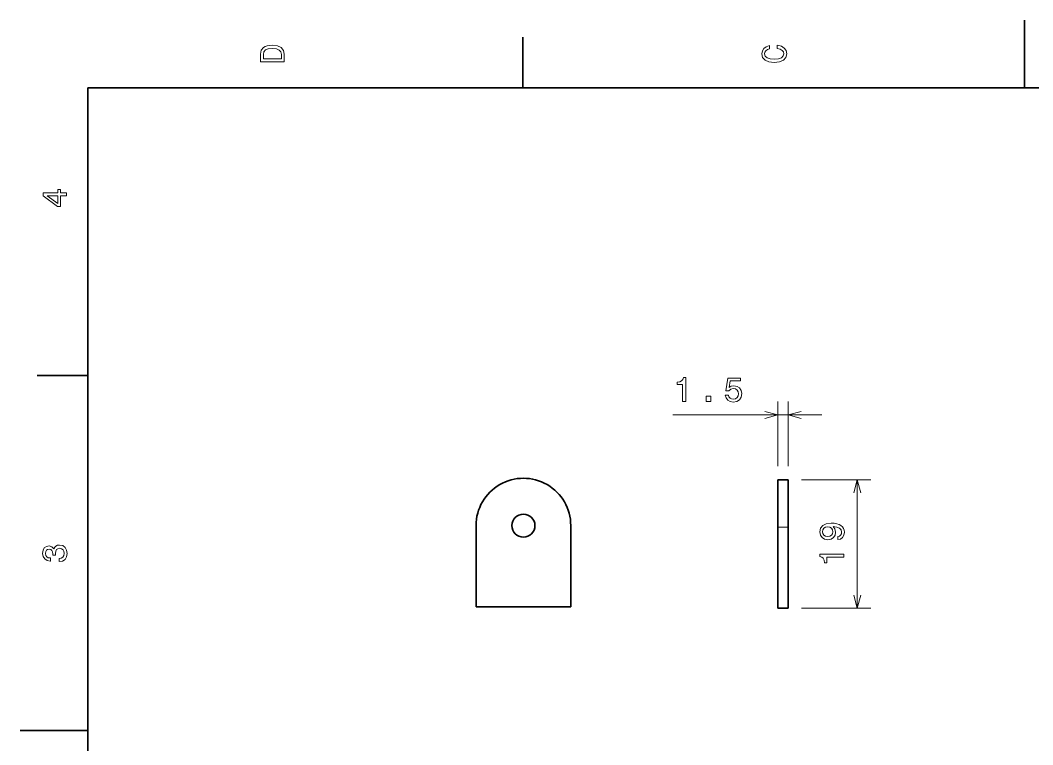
# Model space of a CAD drawing. Extents: x 0 to 297, y 0 to 210.
# Drawn here: x 0 to 149.7, y 102.9 to 210 of the extents above; entities that cross this region are included whole.
import ezdxf

# ---------------------------------------------------------------- set-up
doc = ezdxf.new("R2010")
doc.units = 0

msp = doc.modelspace()

# ---------------------------------------------------------------- linework, layer by layer
at = {"color": 7, "lineweight": 35, "ltscale": 0.25}
for p, q in [((148.5, 200), (148.5, 210)), ((10, 105), (0, 105))]:
    msp.add_line(p, q, dxfattribs=at)
at = {"color": 7, "lineweight": 35, "ltscale": 0.1875}
for p, q in [((74.300003, 200), (74.300003, 207.5)), ((10, 157.5), (2.5, 157.5))]:
    msp.add_line(p, q, dxfattribs=at)
at = {"color": 7, "lineweight": 35}
for p, q in [((287, 200), (10, 200)), ((10, 200), (10, 10))]:
    msp.add_line(p, q, dxfattribs=at)
at = {"color": 7, "lineweight": 13, "ltscale": 0.239697}
for p, q in [((112.013382, 144.077759), (112.013382, 153.665649)), ((113.513382, 144.077759), (113.513382, 153.665649))]:
    msp.add_line(p, q, dxfattribs=at)
at = {"color": 7, "lineweight": 13}
msp.add_line((118.513382, 151.665649), (96.50531, 151.665649), dxfattribs=at)
at = {"color": 7, "lineweight": 35, "ltscale": 0.175}
for p, q in [((112.013382, 142.077759), (112.013382, 135.077759)), ((113.513382, 142.077759), (113.513382, 135.077759))]:
    msp.add_line(p, q, dxfattribs=at)
at = {"color": 7, "lineweight": 35, "ltscale": 0.0375}
for p, q in [((113.513382, 142.077759), (112.013382, 142.077759)), ((112.013382, 123.077766), (113.513382, 123.077766))]:
    msp.add_line(p, q, dxfattribs=at)
at = {"color": 7, "lineweight": 13, "ltscale": 0.255825}
for p, q in [((115.513382, 142.077774), (125.746399, 142.077774)), ((115.513382, 123.077766), (125.746399, 123.077766))]:
    msp.add_line(p, q, dxfattribs=at)
at = {"color": 7, "lineweight": 13, "ltscale": 0.475}
msp.add_line((123.746399, 123.077766), (123.746399, 142.077774), dxfattribs=at)
at = {"color": 7, "lineweight": 35, "ltscale": 0.3}
for p, q in [((67.393211, 123.295288), (67.393211, 135.295288)), ((81.393211, 135.295288), (81.393211, 123.295288)), ((112.013382, 123.077766), (112.013382, 135.077759)), ((113.513382, 123.077766), (113.513382, 135.077759))]:
    msp.add_line(p, q, dxfattribs=at)
at = {"color": 7, "lineweight": 13, "ltscale": 0.0375}
msp.add_line((113.513382, 135.077759), (112.013382, 135.077759), dxfattribs=at)
at = {"color": 7, "lineweight": 35, "ltscale": 0.35}
msp.add_line((81.393211, 123.295288), (67.393211, 123.295288), dxfattribs=at)
at = {"color": 7, "lineweight": 13}
for points in [[(35.533215, 204.994965), (35.533215, 203.829971), (39.033215, 203.829971), (39.033215, 204.994965), (38.922264, 205.544678), (38.584366, 205.953171), (38.034657, 206.205338), (37.283215, 206.296112), (36.516644, 206.215424), (36.21405, 206.114563), (35.971977, 205.973343), (35.644165, 205.56485), (35.563473, 205.297562)], [(35.951801, 204.959656), (36.027451, 205.342941), (36.259438, 205.605194), (36.672985, 205.761536), (37.283215, 205.811966), (37.873272, 205.756485), (38.286816, 205.600143), (38.533936, 205.332855), (38.614628, 204.959656), (38.614628, 204.298996), (35.951801, 204.298996)], [(111.93206, 205.817017), (112.35569, 205.716141), (112.658287, 205.549713), (112.844887, 205.317734), (112.905403, 205.045395), (112.814629, 204.71759), (112.54229, 204.460388), (112.098488, 204.28891), (111.483215, 204.233429), (110.872986, 204.28891), (110.424141, 204.455338), (110.151802, 204.71254), (110.055984, 205.045395), (110.106415, 205.287476), (110.247627, 205.494247), (110.474571, 205.655624), (110.787247, 205.766571), (110.787247, 206.245682), (110.308144, 206.094391), (109.94503, 205.832138), (109.718086, 205.474075), (109.637398, 205.045395), (109.763474, 204.510818), (110.116501, 204.10231), (110.696472, 203.840057), (111.483215, 203.749283), (112.269958, 203.840057), (112.84993, 204.10231), (113.208, 204.510818), (113.329041, 205.045395), (113.233215, 205.51442), (112.965927, 205.892654), (112.527161, 206.159943), (111.93206, 206.301163)], [(6.833213, 184.02739), (6.833213, 184.481277), (5.965778, 184.481277), (5.965778, 184.98056), (5.56232, 184.98056), (5.56232, 184.481277), (3.408862, 184.481277), (3.408862, 184.022339), (5.521974, 182.489197), (5.965778, 182.489197), (5.965778, 184.02739)], [(5.56232, 182.912827), (3.993876, 184.02739), (5.56232, 184.02739)], [(97.932549, 153.665649), (98.391479, 153.665649), (98.391479, 157.190857), (98.048538, 157.190857), (97.957764, 156.883224), (97.776207, 156.676453), (97.498825, 156.55542), (97.115547, 156.515076), (97.115547, 156.156998), (97.932549, 156.156998)], [(104.244652, 154.578476), (104.355598, 154.164932), (104.602722, 153.842163), (104.965836, 153.640427), (105.42981, 153.564789), (105.939178, 153.655563), (106.337593, 153.902679), (106.589752, 154.296051), (106.68557, 154.800369), (106.599838, 155.269394), (106.357765, 155.637543), (105.979523, 155.874588), (105.490326, 155.960312), (105.112083, 155.899796), (104.81958, 155.733368), (104.960785, 156.676453), (106.493927, 156.676453), (106.493927, 157.089996), (104.622894, 157.089996), (104.345512, 155.234085), (104.74897, 155.234085), (105.041481, 155.47113), (105.41468, 155.556854), (105.73745, 155.501389), (105.984566, 155.339996), (106.140907, 155.09288), (106.196381, 154.775162), (106.140907, 154.457428), (105.979523, 154.210312), (105.732399, 154.05397), (105.41468, 153.998505), (105.147385, 154.033798), (104.940613, 154.149796), (104.789322, 154.33136), (104.713669, 154.578476)], [(101.411362, 153.665649), (102.10733, 153.665649), (102.10733, 154.417084), (101.411362, 154.417084)], [(120.878967, 133.235397), (121.277382, 133.31105), (121.585022, 133.527908), (121.776665, 133.87085), (121.847267, 134.324738), (121.811966, 134.622299), (121.721184, 134.889587), (121.56485, 135.116531), (121.342941, 135.308167), (121.065567, 135.459473), (120.722626, 135.570419), (120.329254, 135.635986), (119.875366, 135.661194), (119.164268, 135.575455), (118.644821, 135.328339), (118.332138, 134.934967), (118.221184, 134.39534), (118.311966, 133.901108), (118.554039, 133.527908), (118.927238, 133.285843), (119.396255, 133.205139), (119.880409, 133.285843), (120.248566, 133.522873), (120.480553, 133.8759), (120.556198, 134.324738), (120.460381, 134.798798), (120.16787, 135.156876), (120.727669, 135.076187), (121.126083, 134.914795), (121.363113, 134.667679), (121.438766, 134.329788), (121.403465, 134.067535), (121.292511, 133.8759), (121.115997, 133.749817), (120.878967, 133.699387)], [(119.391212, 133.694336), (119.078537, 133.744766), (118.831413, 133.885986), (118.675079, 134.10788), (118.619598, 134.39534), (118.675079, 134.692902), (118.831413, 134.919846), (119.073494, 135.06105), (119.386169, 135.116531), (119.703896, 135.06105), (119.940926, 134.919846), (120.087181, 134.687851), (120.137611, 134.380219), (120.087181, 134.102844), (119.940926, 133.885986), (119.708939, 133.744766)], [(5.73379, 129.979111), (5.769093, 129.979111), (6.253242, 130.059799), (6.616354, 130.296829), (6.848343, 130.670029), (6.934078, 131.164276), (6.848343, 131.688766), (6.626441, 132.082138), (6.273415, 132.334305), (5.819525, 132.425079), (5.521974, 132.384735), (5.279899, 132.273788), (5.0933, 132.092224), (4.957133, 131.850143), (4.684798, 132.177963), (4.251081, 132.293961), (3.857709, 132.218307), (3.560158, 132.00145), (3.373559, 131.648422), (3.307997, 131.164276), (3.388689, 130.710388), (3.610591, 130.362396), (3.963617, 130.135452), (4.432637, 130.059799), (4.46794, 130.059799), (4.46794, 130.508652), (4.145173, 130.548996), (3.913184, 130.680115), (3.771974, 130.891937), (3.721542, 131.189484), (3.761888, 131.451736), (3.867795, 131.643372), (4.039265, 131.759369), (4.271254, 131.804764), (4.518372, 131.759369), (4.684798, 131.638336), (4.785663, 131.426514), (4.815922, 131.139053), (4.810879, 130.942368), (5.209294, 130.942368), (5.199208, 131.189484), (5.244596, 131.507217), (5.365634, 131.744247), (5.56232, 131.885452), (5.819525, 131.935883), (6.112032, 131.880417), (6.328891, 131.734161), (6.465058, 131.502167), (6.510447, 131.194534), (6.460014, 130.876801), (6.308718, 130.644821), (6.066643, 130.498566), (5.73379, 130.443085)], [(121.746399, 130.618973), (121.746399, 131.077911), (118.221184, 131.077911), (118.221184, 130.73497), (118.528824, 130.644196), (118.735596, 130.462631), (118.856636, 130.185257), (118.89698, 129.801971), (119.255051, 129.801971), (119.255051, 130.618973)]]:
    msp.add_lwpolyline(points, close=True, dxfattribs=at)
for points in [[(110.081528, 151.14801), (112.013382, 151.665649), (110.081528, 152.183289)], [(115.445236, 152.183289), (113.513382, 151.665649), (115.445236, 151.14801)], [(124.264038, 140.14592), (123.746399, 142.077774), (123.228767, 140.14592)], [(123.228767, 125.009621), (123.746399, 123.077766), (124.264038, 125.009621)]]:
    msp.add_lwpolyline(points, dxfattribs=at)
at = {"color": 7, "lineweight": 35}
msp.add_circle((74.393211, 135.295288), 1.7, dxfattribs=at)
msp.add_arc((74.393211, 135.295288), 7, 360, 180.000005, dxfattribs=at)

doc.saveas('drawing.dxf')
